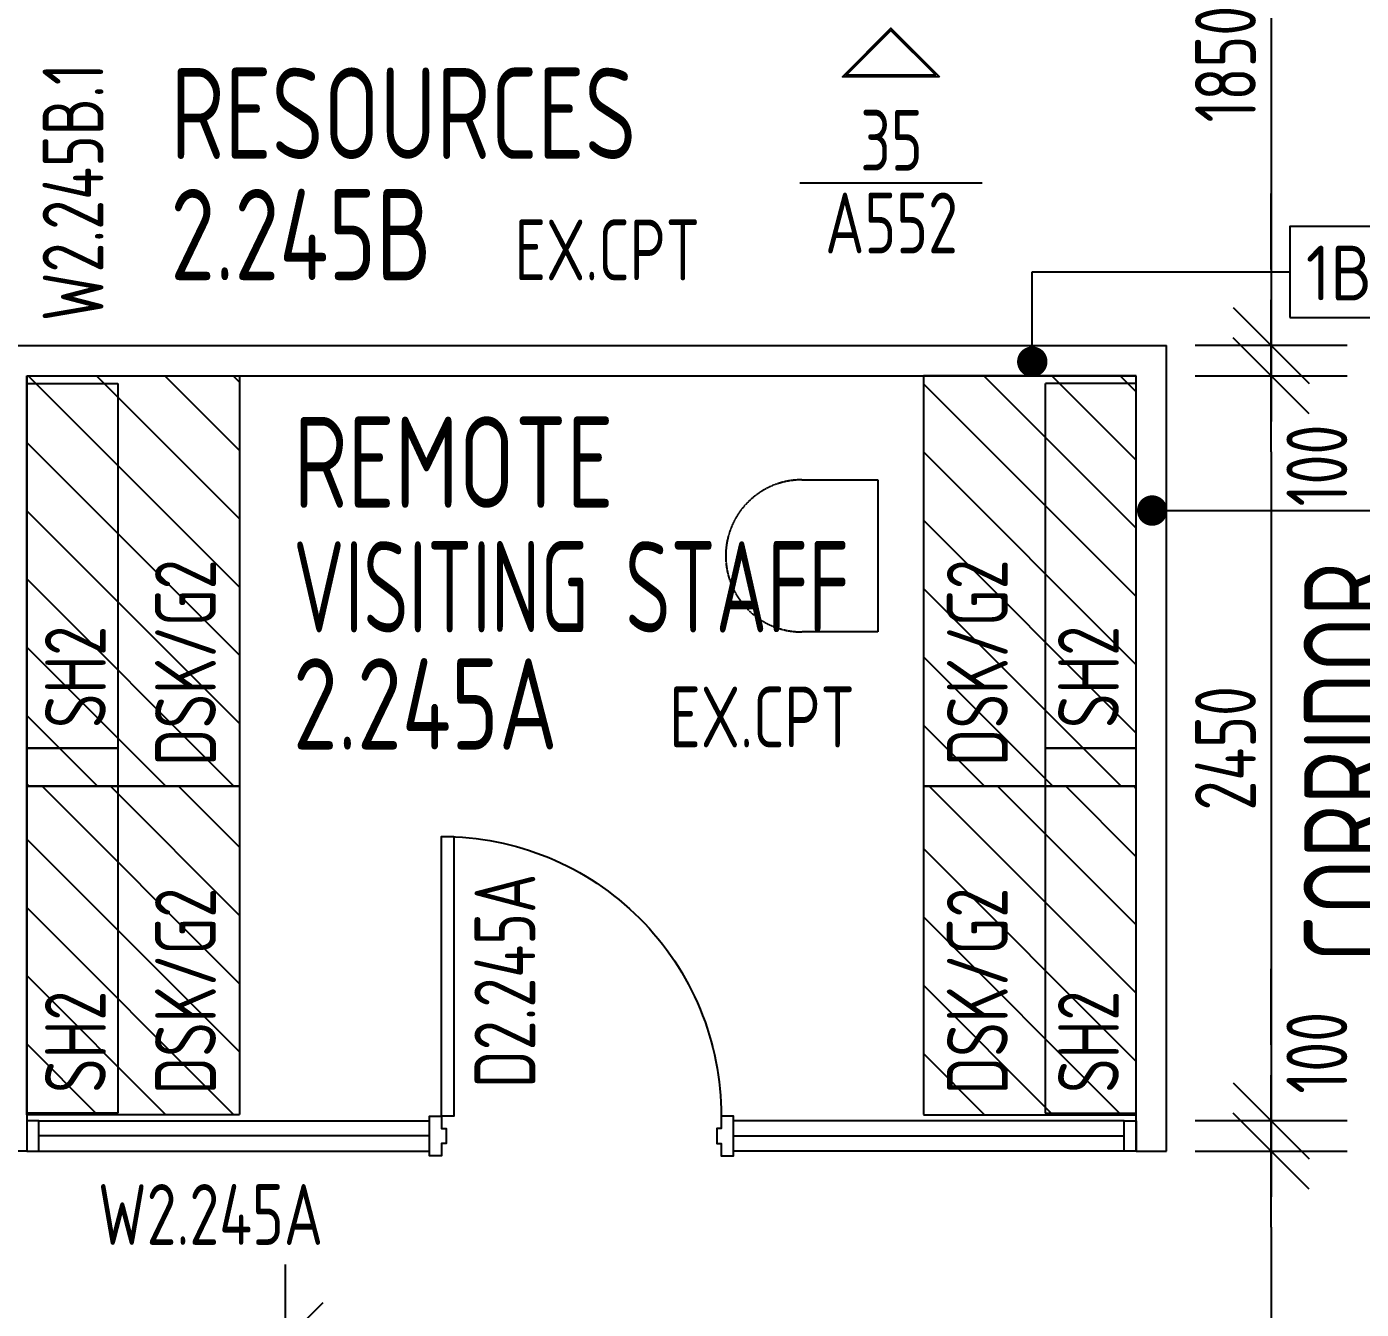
# Model space of a CAD drawing. Header units: millimetres. Extents: x -45258 to 103756, y -3540 to 105026.
# Drawn here: x 59923 to 64314, y 7473 to 11691 of the extents above; entities that cross this region are included whole.
import ezdxf
from ezdxf.enums import TextEntityAlignment as Align

# ---------------------------------------------------------------- set-up
doc = ezdxf.new("R2010")
doc.units = ezdxf.units.MM
doc.header["$LTSCALE"] = 0.4
doc.linetypes.add('BLD-80-FL-2$0$HIDDEN2', pattern=[4.762499999999999, 3.175, -1.5875])
for name, color, linetype in [('BLD-80-FL-2$0$DO-FRAM-7CO', 7, 'Continuous'), ('BLD-80-FL-2$0$DO-LEAF-3CO', 3, 'Continuous'), ('BLD-80-FL-2$0$DO-SWNG-6CO', 6, 'Continuous'), ('BLD-80-FL-2$0$FU-EQPT-6H2', 6, 'BLD-80-FL-2$0$HIDDEN2'), ('BLD-80-FL-2$0$FU-EQPT-8H2', 8, 'BLD-80-FL-2$0$HIDDEN2'), ('BLD-80-FL-2$0$TX-ATTR-7CO', 7, 'Continuous'), ('BLD-80-FL-2$0$TX-DIMS-8C0-100', 8, 'Continuous'), ('BLD-80-FL-2$0$TX-RMNU-2C0-100', 2, 'Continuous'), ('BLD-80-FL-2$0$TX-ROOM-2CO-100', 2, 'Continuous'), ('BLD-80-FL-2$0$TX-ROOM-2CO-NEW', 2, 'Continuous'), ('BLD-80-FL-2$0$TX-SYMB-7CO', 7, 'Continuous'), ('BLD-80-FL-2$0$TX-TEXT-7C0-100', 7, 'Continuous'), ('BLD-80-FL-2$0$WA-PART-2C0-NEW', 2, 'Continuous'), ('BLD-80-FL-2$0$WA-TEXT-7CO', 7, 'Continuous'), ('BLD-80-FL-2$0$WN-NEW-6C0', 6, 'Continuous'), ('BLD-80-FL-2$0$WN-NEW-7C0', 7, 'Continuous'), ('XREF', 8, 'Continuous')]:
    doc.layers.add(name, color=color, linetype=linetype)
doc.layers.add('BLD-80-FL-2$0$DO-TEXT-7CO', color=7, linetype='Continuous', lineweight=25)
doc.layers.add('BLD-80-FL-2$0$WN-TEXT-7CO', color=7, linetype='Continuous', lineweight=25)
doc.layers.get('BLD-80-FL-2$0$WN-TEXT-7CO').off()
doc.styles.add('BLD-80-FL-2$0$Isocp2', font='isocp2.shx')
doc.styles.add('BLD-80-FL-2$0$STANDARD', font='isocp2.shx', dxfattribs={"width": 0.8})
doc.dimstyles.new('BLD-80-FL-2$0$ISO-25', dxfattribs={"dimtxt": 2.5, "dimasz": 2.5, "dimexe": 1.25, "dimexo": 0.625, "dimtad": 1, "dimtxsty": 'BLD-80-FL-2$0$STANDARD', "dimcen": 2.5, "dimadec": 0, "dimazin": 0, "dimtfac": 1, "dimtmove": 0, "dimatfit": 3, "dimfxl": 1, "dimarcsym": 0})
doc.dimstyles.new('BLD-80-FL-2$0$TX-DIMS100', dxfattribs={"dimtxt": 200, "dimasz": 250, "dimexe": 125, "dimexo": 500, "dimgap": 50, "dimtad": 1, "dimdec": 1, "dimdsep": 46, "dimtxsty": 'BLD-80-FL-2$0$STANDARD', "dimblk1": 'BLD-80-FL-2$0$DIMTICK', "dimblk2": 'BLD-80-FL-2$0$DIMTICK', "dimsah": 1, "dimcen": 2.5, "dimse1": 1, "dimse2": 1, "dimclrd": 8, "dimclre": 8, "dimclrt": 2, "dimadec": 0, "dimazin": 0, "dimtfac": 1, "dimtdec": 1, "dimtmove": 2, "dimatfit": 3, "dimldrblk": 'BLD-80-FL-2$0$DIMTICK', "dimfxl": 1, "dimtolj": 1, "dimtzin": 0, "dimarcsym": 0})
pattern_1 = [(135, (-22784.30452956961, -2384.348575027903), (-112.2532015133644, -112.2532015133644), [])]
pattern_2 = [(135, (-22784.30452956961, -3464.348575027903), (-112.2532015133644, -112.2532015133644), [])]

# ---------------------------------------------------------------- blocks, each defined once
blk = doc.blocks.new('BLD-80-FL-2$0$DO-920')
at = {"layer": 'BLD-80-FL-2$0$DO-FRAM-7CO', "linetype": 'Continuous'}
for points in [[(-1000, -15.00000000004366), (-1000, -15.00000000004366), (-1000, 114.9999999999563), (-960.0000000000582, 114.9999999999563), (-960.0000000000582, 74.99999999995634), (-945, 74.99999999995634), (-945, 24.99999999995634), (-960, 24.99999999995634), (-960, -15.00000000004366), (-1000, -15.00000000004366), (-1000, -15.00000000004366), (-1000, -15.00000000004366)], [(0, -15.00000000004366), (0, -15.00000000004366), (0, 114.9999999999563), (-40, 114.9999999999563), (-40, 74.99999999995634), (-55, 74.99999999995634), (-55, 24.99999999995634), (-40, 24.99999999995634), (-40, -15.00000000004366), (0, -15.00000000004366), (0, -15.00000000004366), (0, -15.00000000004366)]]:
    blk.add_lwpolyline(points, dxfattribs=at)
at = {"layer": 'BLD-80-FL-2$0$DO-LEAF-3CO'}
blk.add_lwpolyline([(-80, 1034.999999999956), (-80, 114.9999999999563), (-40, 114.9999999999563), (-40, 1034.999999999956)], close=True, dxfattribs=at)
at = {"layer": 'BLD-80-FL-2$0$DO-SWNG-6CO'}
blk.add_arc((-41.6444911936378, 116.6706418136737), 918.3308306151018, 89.89739813578477, 180.1042334359192, dxfattribs=at)
at = {"layer": 'BLD-80-FL-2$0$DO-TEXT-7CO', "linetype": 'Continuous', "style": 'BLD-80-FL-2$0$STANDARD'}
blk.add_attdef('D1.01', (-126.440502880243, 146.3283493831877), '', height=199.99995, rotation=90, dxfattribs=at)
blk = doc.blocks.new('BLD-80-FL-2$0$RMIDEN-2')
at = {"layer": 'BLD-80-FL-2$0$TX-RMNU-2C0-100', "style": 'BLD-80-FL-2$0$STANDARD'}
blk.add_attdef('ROOMNUM', (-11.49902758884127, 487.6931208768474), '', height=300, dxfattribs=at)
at = {"layer": 'BLD-80-FL-2$0$TX-ROOM-2CO-100', "style": 'BLD-80-FL-2$0$STANDARD'}
for tag, p in [('ROOMNAM1', (-12.1433249595284, 1710.308316260402)), ('ROOMNAM2', (-12.1433249595284, 1300.506397769495)), ('ROOMNAM3', (-12.1433249595284, 892.8050748143578))]:
    blk.add_attdef(tag, p, '', height=300, dxfattribs=at)
at = {"layer": 'BLD-80-FL-2$0$TX-TEXT-7C0-100', "style": 'BLD-80-FL-2$0$STANDARD'}
blk.add_attdef('XX', (2.039126417163061, 157.6047857785379), '', height=200, dxfattribs=at)
blk = doc.blocks.new('BLD-80-FL-2$0$NOTE')
at = {"layer": 'BLD-80-FL-2$0$TX-ATTR-7CO', "style": 'BLD-80-FL-2$0$Isocp2'}
blk.add_attdef('WWW', text='', height=2, dxfattribs=at).set_placement((0, 0), align=Align.MIDDLE)
blk = doc.blocks.new('*U28')
blk.add_lwpolyline([(0, 422.5378007531961), (1350, 422.5378007531961), (1350, 1122.537800753198), (0, 1122.537800753198)], close=True)
at = {"layer": 'BLD-80-FL-2$0$TX-ATTR-7CO', "linetype": 'Continuous', "ltscale": 5, "style": 'BLD-80-FL-2$0$STANDARD', "width": 0.8}
for p in [(102.8140378379758, 779.9523405861983), (102.8140378379758, 533.2641592507716)]:
    blk.add_attdef('EQUIPMENT-TYPE', p, '', height=199.99995, dxfattribs=at)
blk = doc.blocks.new('*U29')
blk.add_lwpolyline([(0, 422.5378007531961), (1080, 422.5378007531961), (1080, 1122.537800753198), (0, 1122.537800753198)], close=True)
at = {"layer": 'BLD-80-FL-2$0$TX-ATTR-7CO', "linetype": 'Continuous', "ltscale": 5, "style": 'BLD-80-FL-2$0$STANDARD', "width": 0.8}
for p in [(102.8140378379758, 779.9523405861983), (102.8140378379758, 533.2641592507716)]:
    blk.add_attdef('EQUIPMENT-TYPE', p, '', height=199.99995, dxfattribs=at)
blk = doc.blocks.new('*U31')
blk.add_lwpolyline([(0, 822.5378007531996), (1200.003842802278, 822.5378007531996), (1200.003842802278, 1122.537800753198), (0, 1122.537800753198)], close=True)
at = {"layer": 'BLD-80-FL-2$0$TX-ATTR-7CO', "linetype": 'Continuous', "ltscale": 5, "style": 'BLD-80-FL-2$0$STANDARD', "width": 0.8}
for p in [(102.8140378379758, 779.9523405861983), (102.8140378379758, 533.2641592507716)]:
    blk.add_attdef('EQUIPMENT-TYPE', p, '', height=199.99995, dxfattribs=at)
blk = doc.blocks.new('*U34')
blk.add_lwpolyline([(0, 0), (7, 0), (7, 3), (0, 3)], close=True)
at = {"style": 'BLD-80-FL-2$0$Isocp2'}
blk.add_attdef('WALLCODE', (0.5256151841120129, 0.5654027885079809), '', height=1.8, dxfattribs=at)
blk = doc.blocks.new('BLD-80-FL-2$0$_Dot')
at = {"color": 0, "linetype": 'ByBlock', "lineweight": -2}
blk.add_line((-0.5, 0), (-1, 0), dxfattribs=at)
at = {"color": 0, "linetype": 'ByBlock', "const_width": 0.5}
blk.add_lwpolyline([(-0.25, 0, 1), (0.25, 0, 1)], format="xyb", close=True, dxfattribs=at)
blk = doc.blocks.new('BLD-80-FL-2$0$WLREF-N')
blk.add_line((297.9803009904572, -9.094947017729282e-13), (-302.0196990095428, -9.094947017729282e-13))
for points in [[(157.3553009904572, 349.9999999999991), (-161.3946990095283, 349.9999999999991), (-2.019699009542819, 509.3749999999991)], [(145.2842331785941, 354.9999999999991), (-149.3236311976652, 354.9999999999991), (-2.019699009542819, 502.3039321881333)]]:
    blk.add_lwpolyline(points, close=True)
at = {"style": 'BLD-80-FL-2$0$Isocp2', "width": 0.8}
for tag, p in [('DET', (-2.019699009542819, 131.2500000043647)), ('DWG', (-2.019699009542819, -131.2499999956353))]:
    blk.add_attdef(tag, text='', height=187.5, dxfattribs=at).set_placement(p, align=Align.MIDDLE)
blk = doc.blocks.new('BLD-80-FL-2$0$DIMTICK')
for p, q in [((0, 1), (0, -1)), ((-1, 0), (1, 0))]:
    blk.add_line(p, q)
at = {"color": 2, "linetype": 'Continuous'}
blk.add_line((-0.5, -0.5), (0.5, 0.5), dxfattribs=at)
blk = doc.blocks.new('*D109')
at = {"layer": 'BLD-80-FL-2$0$TX-DIMS-8C0-100', "color": 8, "lineweight": -2, "transparency": 16777216}
blk.add_line((48449.99288447294, 7827.258958785591), (60749.99288447248, 7827.258958785591), dxfattribs=at)
at = {"layer": 'Defpoints', "color": 0, "transparency": 16777216}
for p in [(60999.99288447248, 7827.258958785591), (48199.99288447294, 6450.027676854879), (60999.99288447248, 6450.027676854879)]:
    blk.add_point(p, dxfattribs=at)
at = {"layer": 'BLD-80-FL-2$0$TX-DIMS-8C0-100', "color": 8, "lineweight": -2, "transparency": 16777216, "xscale": 250, "yscale": 250, "zscale": 250, "rotation": 180}
blk.add_blockref('BLD-80-FL-2$0$DIMTICK', (48199.99288447294, 7827.258958785591), dxfattribs=at)
at = {"layer": 'BLD-80-FL-2$0$TX-DIMS-8C0-100', "color": 8, "lineweight": -2, "transparency": 16777216, "xscale": 250, "yscale": 250, "zscale": 250}
blk.add_blockref('BLD-80-FL-2$0$DIMTICK', (60999.99288447248, 7827.258958785591), dxfattribs=at)
at = {"layer": 'BLD-80-FL-2$0$TX-DIMS-8C0-100', "color": 2, "transparency": 16777216, "insert": (54599.99288447271, 7987.258958785591), "char_height": 200, "attachment_point": 5, "style": 'BLD-80-FL-2$0$STANDARD'}
blk.add_mtext('\\A1;(1500mm HIGH SCREENS)', dxfattribs=at)
blk = doc.blocks.new('*D116')
at = {"layer": 'BLD-80-FL-2$0$TX-DIMS-8C0-100', "color": 8, "lineweight": -2, "transparency": 16777216}
blk.add_line((65149.98779134802, -2790.75444089988), (64149.98779134801, -2790.75444089988), dxfattribs=at)
at = {"layer": 'Defpoints', "color": 0, "transparency": 16777216}
for p in [(63899.98779134801, 8550.012950488424), (65399.98779134802, 8550.012950488555), (63899.98779134801, -2790.75444089988)]:
    blk.add_point(p, dxfattribs=at)
at = {"layer": 'BLD-80-FL-2$0$TX-DIMS-8C0-100', "color": 8, "lineweight": -2, "transparency": 16777216, "xscale": 250, "yscale": 250, "zscale": 250, "rotation": 180}
blk.add_blockref('BLD-80-FL-2$0$DIMTICK', (63899.98779134801, -2790.75444089988), dxfattribs=at)
at = {"layer": 'BLD-80-FL-2$0$TX-DIMS-8C0-100', "color": 8, "lineweight": -2, "transparency": 16777216, "xscale": 250, "yscale": 250, "zscale": 250}
blk.add_blockref('BLD-80-FL-2$0$DIMTICK', (65399.98779134802, -2790.75444089988), dxfattribs=at)
at = {"layer": 'BLD-80-FL-2$0$TX-DIMS-8C0-100', "color": 2, "transparency": 16777216, "insert": (64649.98779134802, -2640.75444089988), "char_height": 200, "attachment_point": 5, "style": 'BLD-80-FL-2$0$STANDARD'}
blk.add_mtext('\\A1;1500', dxfattribs=at)
blk = doc.blocks.new('*D72')
at = {"layer": 'BLD-80-FL-2$0$TX-DIMS-8C0-100', "color": 8, "lineweight": -2, "transparency": 16777216}
for p, q in [((63549.98779134801, -2790.75444089988), (63299.98779134801, -2790.75444089988)), ((63899.98779134801, -2790.75444089988), (63799.98779134801, -2790.75444089988)), ((64149.98779134801, -2790.75444089988), (64399.98779134801, -2790.75444089988))]:
    blk.add_line(p, q, dxfattribs=at)
at = {"layer": 'Defpoints', "color": 0, "transparency": 16777216}
for p in [(63799.98779134801, 8550.012950488555), (63899.98779134801, 8550.012910642625), (63799.98779134801, -2790.75444089988)]:
    blk.add_point(p, dxfattribs=at)
at = {"layer": 'BLD-80-FL-2$0$TX-DIMS-8C0-100', "color": 8, "lineweight": -2, "transparency": 16777216, "xscale": 250, "yscale": 250, "zscale": 250}
blk.add_blockref('BLD-80-FL-2$0$DIMTICK', (63799.98779134801, -2790.75444089988), dxfattribs=at)
at = {"layer": 'BLD-80-FL-2$0$TX-DIMS-8C0-100', "color": 8, "lineweight": -2, "transparency": 16777216, "xscale": 250, "yscale": 250, "zscale": 250, "rotation": 180}
blk.add_blockref('BLD-80-FL-2$0$DIMTICK', (63899.98779134801, -2790.75444089988), dxfattribs=at)
at = {"layer": 'BLD-80-FL-2$0$TX-DIMS-8C0-100', "color": 2, "transparency": 16777216, "insert": (63849.98779134801, -2420.945140842698), "char_height": 200, "attachment_point": 5, "style": 'BLD-80-FL-2$0$STANDARD'}
blk.add_mtext('\\A1;100', dxfattribs=at)
blk = doc.blocks.new('*D117')
at = {"layer": 'BLD-80-FL-2$0$TX-DIMS-8C0-100', "color": 8, "lineweight": -2, "transparency": 16777216}
blk.add_line((63549.98779134802, -2790.75444089988), (60400.00631381675, -2790.75444089988), dxfattribs=at)
at = {"layer": 'Defpoints', "color": 0, "transparency": 16777216}
for p in [(60150.00631381675, 8550.000318137267), (63799.98779134802, 8550.005720430856), (60150.00631381675, -2790.75444089988)]:
    blk.add_point(p, dxfattribs=at)
at = {"layer": 'BLD-80-FL-2$0$TX-DIMS-8C0-100', "color": 8, "lineweight": -2, "transparency": 16777216, "xscale": 250, "yscale": 250, "zscale": 250, "rotation": 180}
blk.add_blockref('BLD-80-FL-2$0$DIMTICK', (60150.00631381675, -2790.75444089988), dxfattribs=at)
at = {"layer": 'BLD-80-FL-2$0$TX-DIMS-8C0-100', "color": 8, "lineweight": -2, "transparency": 16777216, "xscale": 250, "yscale": 250, "zscale": 250}
blk.add_blockref('BLD-80-FL-2$0$DIMTICK', (63799.98779134802, -2790.75444089988), dxfattribs=at)
at = {"layer": 'BLD-80-FL-2$0$TX-DIMS-8C0-100', "color": 2, "transparency": 16777216, "insert": (61974.99705258239, -2640.75444089988), "char_height": 200, "attachment_point": 5, "style": 'BLD-80-FL-2$0$STANDARD'}
blk.add_mtext('\\A1;3650', dxfattribs=at)
blk = doc.blocks.new('*D73')
at = {"layer": 'BLD-80-FL-2$0$TX-DIMS-8C0-100', "color": 8, "lineweight": -2, "transparency": 16777216}
for p, q in [((59800.00631381675, -2790.75444089988), (59550.00631381675, -2790.75444089988)), ((60150.00631381675, -2790.75444089988), (60050.00631381675, -2790.75444089988)), ((60400.00631381675, -2790.75444089988), (60650.00631381675, -2790.75444089988))]:
    blk.add_line(p, q, dxfattribs=at)
at = {"layer": 'Defpoints', "color": 0, "transparency": 16777216}
for p in [(60050.00631381675, 8550.012950488555), (60150.00631381675, 8550.012910642625), (60050.00631381675, -2790.75444089988)]:
    blk.add_point(p, dxfattribs=at)
at = {"layer": 'BLD-80-FL-2$0$TX-DIMS-8C0-100', "color": 8, "lineweight": -2, "transparency": 16777216, "xscale": 250, "yscale": 250, "zscale": 250}
blk.add_blockref('BLD-80-FL-2$0$DIMTICK', (60050.00631381675, -2790.75444089988), dxfattribs=at)
at = {"layer": 'BLD-80-FL-2$0$TX-DIMS-8C0-100', "color": 8, "lineweight": -2, "transparency": 16777216, "xscale": 250, "yscale": 250, "zscale": 250, "rotation": 180}
blk.add_blockref('BLD-80-FL-2$0$DIMTICK', (60150.00631381675, -2790.75444089988), dxfattribs=at)
at = {"layer": 'BLD-80-FL-2$0$TX-DIMS-8C0-100', "color": 2, "transparency": 16777216, "insert": (60100.00631381675, -2420.945140842698), "char_height": 200, "attachment_point": 5, "style": 'BLD-80-FL-2$0$STANDARD'}
blk.add_mtext('\\A1;100', dxfattribs=at)
blk = doc.blocks.new('*D120')
at = {"layer": 'BLD-80-FL-2$0$TX-DIMS-8C0-100', "color": 8, "lineweight": -2, "transparency": 16777216}
blk.add_line((64243.66856275976, 12700.00968947492), (64243.66856275976, 11350.00969296335), dxfattribs=at)
at = {"layer": 'Defpoints', "color": 0, "transparency": 16777216}
for p in [(63799.98788379144, 12950.00968947492), (63799.98788379144, 11100.00969296335), (64243.66856275976, 11100.00969296335)]:
    blk.add_point(p, dxfattribs=at)
at = {"layer": 'BLD-80-FL-2$0$TX-DIMS-8C0-100', "color": 8, "lineweight": -2, "transparency": 16777216, "xscale": 250, "yscale": 250, "zscale": 250}
for p, rotation in [((64243.66856275976, 12950.00968947492), 90), ((64243.66856275976, 11100.00969296335), 270)]:
    blk.add_blockref('BLD-80-FL-2$0$DIMTICK', p, dxfattribs=dict(at, rotation=rotation))
at = {"layer": 'BLD-80-FL-2$0$TX-DIMS-8C0-100', "color": 2, "transparency": 16777216, "insert": (64093.66856275976, 12025.00969121915), "char_height": 200, "attachment_point": 5, "rotation": 90, "style": 'BLD-80-FL-2$0$STANDARD'}
blk.add_mtext('\\A1;1850', dxfattribs=at)
blk = doc.blocks.new('*D76')
at = {"layer": 'BLD-80-FL-2$0$TX-DIMS-8C0-100', "color": 8, "lineweight": -2, "transparency": 16777216}
for p, q in [((64243.66856275976, 11350.00571694244), (64243.66856275976, 11600.00571694244)), ((64243.66856275976, 11000.00968947492), (64243.66856275976, 11100.00571694244)), ((64243.66856275976, 10750.00968947492), (64243.66856275976, 10500.00968947492))]:
    blk.add_line(p, q, dxfattribs=at)
at = {"layer": 'Defpoints', "color": 0, "transparency": 16777216}
for p in [(63799.98779134778, 11100.00571694244), (64243.66856275976, 11100.00571694244), (63799.98779134778, 11000.00968947492)]:
    blk.add_point(p, dxfattribs=at)
at = {"layer": 'BLD-80-FL-2$0$TX-DIMS-8C0-100', "color": 8, "lineweight": -2, "transparency": 16777216, "xscale": 250, "yscale": 250, "zscale": 250}
for p, rotation in [((64243.66856275976, 11100.00571694244), 270), ((64243.66856275976, 11000.00968947492), 90)]:
    blk.add_blockref('BLD-80-FL-2$0$DIMTICK', p, dxfattribs=dict(at, rotation=rotation))
at = {"layer": 'BLD-80-FL-2$0$TX-DIMS-8C0-100', "color": 2, "transparency": 16777216, "insert": (64394.30887192686, 10705.10739535483), "char_height": 200, "attachment_point": 5, "rotation": 90, "style": 'BLD-80-FL-2$0$STANDARD'}
blk.add_mtext('\\A1;100', dxfattribs=at)
blk = doc.blocks.new('*D77')
at = {"layer": 'BLD-80-FL-2$0$TX-DIMS-8C0-100', "color": 8, "lineweight": -2, "transparency": 16777216}
blk.add_line((64243.66856275976, 10750.00968947492), (64243.66856275976, 8800.005720430856), dxfattribs=at)
at = {"layer": 'Defpoints', "color": 0, "transparency": 16777216}
for p in [(63799.98779134778, 11000.00968947492), (63799.98779134802, 8550.005720430856), (64243.66856275976, 8550.005720430856)]:
    blk.add_point(p, dxfattribs=at)
at = {"layer": 'BLD-80-FL-2$0$TX-DIMS-8C0-100', "color": 8, "lineweight": -2, "transparency": 16777216, "xscale": 250, "yscale": 250, "zscale": 250}
for p, rotation in [((64243.66856275976, 11000.00968947492), 90), ((64243.66856275976, 8550.005720430856), 270)]:
    blk.add_blockref('BLD-80-FL-2$0$DIMTICK', p, dxfattribs=dict(at, rotation=rotation))
at = {"layer": 'BLD-80-FL-2$0$TX-DIMS-8C0-100', "color": 2, "transparency": 16777216, "insert": (64093.64887772039, 9775.0077049529), "char_height": 200, "attachment_point": 5, "rotation": 90, "style": 'BLD-80-FL-2$0$STANDARD'}
blk.add_mtext('\\A1;2450', dxfattribs=at)
blk = doc.blocks.new('*D78')
at = {"layer": 'BLD-80-FL-2$0$TX-DIMS-8C0-100', "color": 8, "lineweight": -2, "transparency": 16777216}
for p, q in [((64243.66856275976, 8800.001744409949), (64243.66856275976, 9050.001744409949)), ((64243.66856275976, 8450.005716942434), (64243.66856275976, 8550.001744409949)), ((64243.66856275976, 8200.005716942434), (64243.66856275976, 7950.005716942434))]:
    blk.add_line(p, q, dxfattribs=at)
at = {"layer": 'Defpoints', "color": 0, "transparency": 16777216}
for p in [(63799.98779134778, 8550.001744409949), (64243.66856275976, 8550.001744409949), (63799.98779134778, 8450.005716942434)]:
    blk.add_point(p, dxfattribs=at)
at = {"layer": 'BLD-80-FL-2$0$TX-DIMS-8C0-100', "color": 8, "lineweight": -2, "transparency": 16777216, "xscale": 250, "yscale": 250, "zscale": 250}
for p, rotation in [((64243.66856275976, 8550.001744409949), 270), ((64243.66856275976, 8450.005716942434), 90)]:
    blk.add_blockref('BLD-80-FL-2$0$DIMTICK', p, dxfattribs=dict(at, rotation=rotation))
at = {"layer": 'BLD-80-FL-2$0$TX-DIMS-8C0-100', "color": 2, "transparency": 16777216, "insert": (64394.30887192686, 8773.745040599224), "char_height": 200, "attachment_point": 5, "rotation": 90, "style": 'BLD-80-FL-2$0$STANDARD'}
blk.add_mtext('\\A1;100', dxfattribs=at)
blk = doc.blocks.new('*D121')
at = {"layer": 'BLD-80-FL-2$0$TX-DIMS-8C0-100', "color": 8, "lineweight": -2, "transparency": 16777216}
blk.add_line((64243.66856275976, 8200.005716942434), (64243.66856275976, 6800.039008638909), dxfattribs=at)
at = {"layer": 'Defpoints', "color": 0, "transparency": 16777216}
for p in [(63799.98779134778, 8450.005716942434), (63799.98779134884, 6550.039008638909), (64243.66856275976, 6550.039008638909)]:
    blk.add_point(p, dxfattribs=at)
at = {"layer": 'BLD-80-FL-2$0$TX-DIMS-8C0-100', "color": 8, "lineweight": -2, "transparency": 16777216, "xscale": 250, "yscale": 250, "zscale": 250}
for p, rotation in [((64243.66856275976, 8450.005716942434), 90), ((64243.66856275976, 6550.039008638909), 270)]:
    blk.add_blockref('BLD-80-FL-2$0$DIMTICK', p, dxfattribs=dict(at, rotation=rotation))
at = {"layer": 'BLD-80-FL-2$0$TX-DIMS-8C0-100', "color": 2, "transparency": 16777216, "insert": (64093.66856275976, 7500.022362790683), "char_height": 200, "attachment_point": 5, "rotation": 90, "style": 'BLD-80-FL-2$0$STANDARD'}
blk.add_mtext('\\A1;1855', dxfattribs=at)
blk = doc.blocks.new('BLD-80-FL-2', base_point=(226.5751378440438, 457.4436364617987))
at = {"layer": 'BLD-80-FL-2$0$FU-EQPT-8H2'}
h = blk.add_hatch(dxfattribs=at)
h.set_pattern_fill('ANSI31', color=256, scale=50, angle=90, style=0)
h.set_pattern_definition(pattern_1)
h.paths.add_polyline_path([(60150.0026875874, 11000.00969296344), (60850.0026875874, 11000.00969296344), (60850.0026875874, 9650.009692963438), (60150.0026875874, 9650.009692963438)])
h = blk.add_hatch(dxfattribs=at)
h.set_pattern_fill('ANSI31', color=256, scale=50, angle=90, style=0)
h.set_pattern_definition(pattern_1)
h.paths.add_polyline_path([(63799.98779134825, 11000.00969296344), (63099.98779134825, 11000.00969296344), (63099.98779134825, 9650.009692963438), (63799.98779134825, 9650.009692963438)])
h = blk.add_hatch(dxfattribs=at)
h.set_pattern_fill('ANSI31', color=256, scale=50, angle=90, style=0)
h.set_pattern_definition(pattern_2)
h.paths.add_polyline_path([(60150.0026875874, 9650.009692963438), (60850.0026875874, 9650.009692963438), (60850.0026875874, 8570.009692963438), (60150.0026875874, 8570.009692963438)])
h = blk.add_hatch(dxfattribs=at)
h.set_pattern_fill('ANSI31', color=256, scale=50, angle=90, style=0)
h.set_pattern_definition(pattern_2)
h.paths.add_polyline_path([(63799.98779134826, 9650.009692963438), (63099.98779134825, 9650.009692963438), (63099.98779134825, 8570.009692963438), (63799.98779134825, 8570.009692963438)])
blk.add_lwpolyline([(62699.62608797674, 10657.75124578635), (62949.62608797674, 10657.75124578681), (62949.62608797743, 10157.75124578681), (62699.6260879772, 10157.75124578612, -0.9999999999999998)], format="xyb", close=True, dxfattribs=at)
at = {"layer": 'BLD-80-FL-2$0$WA-PART-2C0-NEW'}
for p, q in [((60049.9968453506, 11100.00969296334), (63899.98779134778, 11100.00969296335)), ((63899.98779134802, 8450.014863666818), (63899.98779134778, 11100.00969296334)), ((60150.0026875874, 11000.00969296334), (63799.98779134825, 11000.00969296334)), ((63799.98779134802, 8450.014729362541), (63799.98779134825, 11000.00969296335)), ((63799.98779134802, 8450.014729362541), (63899.98779134802, 8450.014863666818))]:
    blk.add_line(p, q, dxfattribs=at)
at = {"layer": 'BLD-80-FL-2$0$WA-PART-2C0-NEW', "flags": 128}
blk.add_lwpolyline([(60150.0026875874, 11000.00969296334), (60150.00646181165, 8450.009702402134), (60050.00644810684, 8450.009692977204)], dxfattribs=at)
at = {"layer": 'BLD-80-FL-2$0$WN-NEW-6C0'}
for p, q in [((60190.0026875874, 8550.006281258846), (61474.99523946783, 8550.00982728139)), ((63759.98779134825, 8550.006281258846), (62474.99523946783, 8550.00982728139)), ((60190.0026875874, 8450.006281258838), (61474.99523946783, 8450.009827281392)), ((63759.98779134825, 8450.006281258838), (62474.99523946783, 8450.009827281392))]:
    blk.add_line(p, q, dxfattribs=at)
at = {"layer": 'BLD-80-FL-2$0$WN-NEW-7C0'}
for p, q in [((61474.99523946783, 8500.009827281392), (60190.0026875874, 8500.006281258838)), ((62474.99523946783, 8500.009827281392), (63759.98779134825, 8500.006281258838))]:
    blk.add_line(p, q, dxfattribs=at)
for points in [[(60190.0026875874, 8450.005720430856), (60190.0026875874, 8550.005720430856), (60150.00268758764, 8550.005720430856), (60150.00268758764, 8450.005720430856)], [(63759.98779134825, 8450.005720430856), (63759.98779134825, 8550.005720430856), (63799.98779134802, 8550.005720430856), (63799.98779134802, 8450.005720430856)]]:
    blk.add_lwpolyline(points, close=True, dxfattribs=at)
at = {"layer": 'BLD-80-FL-2$0$DO-FRAM-7CO'}
ref = blk.add_blockref('BLD-80-FL-2$0$DO-920', (61474.99523946783, 8450.009827281436), dxfattribs=dict(at, xscale=-1))
ref.add_attrib('D1.01', ' D2.245A', (61823.08961520693, 8566.536233191786), dxfattribs={"layer": 'BLD-80-FL-2$0$DO-TEXT-7CO', "linetype": 'Continuous', "height": 200, "rotation": 90, "style": 'BLD-80-FL-2$0$STANDARD', "width": 0.8})
at = {"layer": 'BLD-80-FL-2$0$FU-EQPT-6H2'}
ref = blk.add_blockref('*U28', (59727.4648868342, 9650.009692963438), dxfattribs=dict(at, xscale=-1, rotation=270))
ref.add_attrib('EQUIPMENT-TYPE', 'DSK/G2', (60772.50342447334, 9716.474725985856), dxfattribs={"layer": 'BLD-80-FL-2$0$TX-ATTR-7CO', "color": 0, "linetype": 'Continuous', "ltscale": 5, "height": 200, "rotation": 90, "style": 'BLD-80-FL-2$0$STANDARD', "width": 0.8})
ref = blk.add_blockref('*U28', (64222.52559210145, 9650.009692963438), dxfattribs=dict(at, rotation=90))
ref.add_attrib('EQUIPMENT-TYPE', 'DSK/G2', (63377.48705446231, 9716.474725985856), dxfattribs={"layer": 'BLD-80-FL-2$0$TX-ATTR-7CO', "color": 0, "linetype": 'Continuous', "ltscale": 5, "height": 200, "rotation": 90, "style": 'BLD-80-FL-2$0$STANDARD', "width": 0.8})
ref = blk.add_blockref('*U31', (59327.4648868341, 9775.005653271928), dxfattribs=dict(at, xscale=-1, rotation=270))
ref.add_attrib('EQUIPMENT-TYPE', 'SH2', (60410.13916841798, 9841.470686294339), dxfattribs={"layer": 'BLD-80-FL-2$0$TX-ATTR-7CO', "linetype": 'Continuous', "ltscale": 5, "height": 200, "rotation": 90, "style": 'BLD-80-FL-2$0$STANDARD', "width": 0.8})
ref = blk.add_blockref('*U31', (64622.52559210155, 9775.005653271928), dxfattribs=dict(at, rotation=90))
ref.add_attrib('EQUIPMENT-TYPE', 'SH2', (63742.80406642318, 9841.470686294339), dxfattribs={"layer": 'BLD-80-FL-2$0$TX-ATTR-7CO', "linetype": 'Continuous', "ltscale": 5, "height": 200, "rotation": 90, "style": 'BLD-80-FL-2$0$STANDARD', "width": 0.8})
ref = blk.add_blockref('*U31', (59327.4648868341, 8575.00181046965), dxfattribs=dict(at, xscale=-1, rotation=270))
ref.add_attrib('EQUIPMENT-TYPE', 'SH2', (60410.13916841798, 8641.46684349206), dxfattribs={"layer": 'BLD-80-FL-2$0$TX-ATTR-7CO', "linetype": 'Continuous', "ltscale": 5, "height": 200, "rotation": 90, "style": 'BLD-80-FL-2$0$STANDARD', "width": 0.8})
ref = blk.add_blockref('*U31', (64622.52559210155, 8575.00181046965), dxfattribs=dict(at, rotation=90))
ref.add_attrib('EQUIPMENT-TYPE', 'SH2', (63742.80406642318, 8641.46684349206), dxfattribs={"layer": 'BLD-80-FL-2$0$TX-ATTR-7CO', "linetype": 'Continuous', "ltscale": 5, "height": 200, "rotation": 90, "style": 'BLD-80-FL-2$0$STANDARD', "width": 0.8})
ref = blk.add_blockref('*U29', (59727.4648868342, 8570.009692963438), dxfattribs=dict(at, xscale=-1, rotation=270))
ref.add_attrib('EQUIPMENT-TYPE', 'DSK/G2', (60772.50342447334, 8636.474725985856), dxfattribs={"layer": 'BLD-80-FL-2$0$TX-ATTR-7CO', "color": 0, "linetype": 'Continuous', "ltscale": 5, "height": 200, "rotation": 90, "style": 'BLD-80-FL-2$0$STANDARD', "width": 0.8})
ref = blk.add_blockref('*U29', (64222.52559210145, 8570.009692963438), dxfattribs=dict(at, rotation=90))
ref.add_attrib('EQUIPMENT-TYPE', 'DSK/G2', (63377.48705446231, 8636.474725985856), dxfattribs={"layer": 'BLD-80-FL-2$0$TX-ATTR-7CO', "color": 0, "linetype": 'Continuous', "ltscale": 5, "height": 200, "rotation": 90, "style": 'BLD-80-FL-2$0$STANDARD', "width": 0.8})
at = {"layer": 'BLD-80-FL-2$0$TX-ROOM-2CO-NEW'}
ref = blk.add_blockref('BLD-80-FL-2$0$RMIDEN-2', (60681.41507260466, 10412.48239868339), dxfattribs=at)
ref.add_attrib('XX', 'EX.CPT', (61755.11230357969, 11313.87701242522), dxfattribs={"layer": 'BLD-80-FL-2$0$TX-TEXT-7C0-100', "height": 200, "style": 'BLD-80-FL-2$0$STANDARD', "width": 0.8})
ref.add_attrib('ROOMNUM', '2.245B', (60622.57553668192, 11314.37208947306), dxfattribs={"layer": 'BLD-80-FL-2$0$TX-RMNU-2C0-100', "height": 300, "style": 'BLD-80-FL-2$0$STANDARD', "width": 0.8})
ref.add_attrib('ROOMNAM2', 'RESOURCES', (60623.0333906688, 11712.98879645289), dxfattribs={"layer": 'BLD-80-FL-2$0$TX-ROOM-2CO-100', "height": 300, "style": 'BLD-80-FL-2$0$STANDARD', "width": 0.8})
ref = blk.add_blockref('BLD-80-FL-2$0$RMIDEN-2', (61084.75904596807, 8855.511329905243), dxfattribs=at)
ref.add_attrib('XX', 'EX.CPT', (62264.21683702245, 9777.927299316925), dxfattribs={"layer": 'BLD-80-FL-2$0$TX-TEXT-7C0-100', "height": 200, "style": 'BLD-80-FL-2$0$STANDARD', "width": 0.8})
ref.add_attrib('ROOMNUM', '2.245A', (61025.91951004532, 9770.806149767257), dxfattribs={"layer": 'BLD-80-FL-2$0$TX-RMNU-2C0-100', "height": 300, "style": 'BLD-80-FL-2$0$STANDARD', "width": 0.8})
ref.add_attrib('ROOMNAM2', 'VISITING STAFF', (61026.3773640322, 10156.01772767474), dxfattribs={"layer": 'BLD-80-FL-2$0$TX-ROOM-2CO-100', "height": 300, "style": 'BLD-80-FL-2$0$STANDARD', "width": 0.7})
ref.add_attrib('ROOMNAM1', 'REMOTE', (61027.90412157262, 10565.81964616564), dxfattribs={"layer": 'BLD-80-FL-2$0$TX-ROOM-2CO-100', "height": 300, "style": 'BLD-80-FL-2$0$STANDARD', "width": 0.8})
ref = blk.add_blockref('BLD-80-FL-2$0$RMIDEN-2', (65951.94442432794, 9129.947341915831), dxfattribs=dict(at, rotation=90))
ref.add_attrib('XX', 'EX.CPT', (65040.0105070961, 10062.20808893166), dxfattribs={"layer": 'BLD-80-FL-2$0$TX-TEXT-7C0-100', "height": 200, "rotation": 90, "style": 'BLD-80-FL-2$0$STANDARD', "width": 0.8})
ref.add_attrib('ROOMNUM', '2.248', (65050.05473353829, 9071.107805993088), dxfattribs={"layer": 'BLD-80-FL-2$0$TX-RMNU-2C0-100', "height": 300, "rotation": 90, "style": 'BLD-80-FL-2$0$STANDARD', "width": 0.8})
ref.add_attrib('ROOMNAM2', 'CORRIDOR', (64651.43802655845, 9071.56565997997), dxfattribs={"layer": 'BLD-80-FL-2$0$TX-ROOM-2CO-100', "height": 300, "rotation": 90, "style": 'BLD-80-FL-2$0$STANDARD', "width": 0.8})
at = {"layer": 'BLD-80-FL-2$0$TX-SYMB-7CO'}
ref = blk.add_blockref('BLD-80-FL-2$0$WLREF-N', (62995.0423850271, 11633.60949398757), dxfattribs=at)
ref.add_attrib('DET', '35', dxfattribs={"layer": '0', "height": 200, "style": 'BLD-80-FL-2$0$Isocp2', "width": 0.8}).set_placement((62995.0423850271, 11774.85949399193), align=Align.MIDDLE)
ref.add_attrib('DWG', 'A552', dxfattribs={"layer": '0', "height": 200, "style": 'BLD-80-FL-2$0$Isocp2', "width": 0.8}).set_placement((62995.0423850271, 11502.35949399193), align=Align.MIDDLE)
at = {"layer": 'BLD-80-FL-2$0$WA-TEXT-7CO', "xscale": 100, "yscale": 100, "zscale": 100}
blk.add_blockref('*U34', (64305.56655716535, 11191.43419084878), dxfattribs=at).add_auto_attribs({'WALLCODE': '1B1/C'})
at = {"layer": 'BLD-80-FL-2$0$WN-TEXT-7CO'}
ref = blk.add_blockref('BLD-80-FL-2$0$NOTE', (60302.40623767566, 11381.09556631422), dxfattribs=dict(at, xscale=50, yscale=50, zscale=50, rotation=90))
ref.add_attrib('WWW', 'W2.245B.1', (60402.40623767585, 11179.51278562369), dxfattribs={"layer": 'BLD-80-FL-2$0$TX-ATTR-7CO', "height": 200.0000000000007, "rotation": 90, "style": 'BLD-80-FL-2$0$Isocp2', "width": 0.8})
ref = blk.add_blockref('BLD-80-FL-2$0$NOTE', (60585.91700018557, 8241.843187501017), dxfattribs=dict(at, xscale=50, yscale=50, zscale=50))
ref.add_attrib('WWW', 'W2.245A', (60384.33421949504, 8141.843187500828), dxfattribs={"layer": 'BLD-80-FL-2$0$TX-ATTR-7CO', "height": 200.0000000000007, "style": 'BLD-80-FL-2$0$Isocp2', "width": 0.8})
at = {"layer": 'BLD-80-FL-2$0$TX-DIMS-8C0-100'}
dim = blk.add_linear_dim(base=(64243.66856275976, 11100.00969296335), p1=(63799.98788379144, 12950.00968947493), p2=(63799.98788379144, 11100.00969296335), angle=90, dimstyle='BLD-80-FL-2$0$TX-DIMS100', override={"dimfxl": 3}, dxfattribs=at)
dim.commit()
dim.dimension.update_dxf_attribs({"geometry": '*D120', "text_midpoint": (64093.66856275976, 12025.00969121915), "insert": (0, 1.818989403545856e-12)})
for base, p1, p2, picture, middle in [((64243.66856275976, 11100.00571694244), (63799.98779134778, 11000.00968947492), (63799.98779134778, 11100.00571694244), '*D76', (64394.30887192686, 10705.10739535483)), ((64243.66856275976, 8550.001744409949), (63799.98779134778, 8450.005716942434), (63799.98779134778, 8550.001744409949), '*D78', (64394.30887192686, 8773.745040599224))]:
    dim = blk.add_linear_dim(base=base, p1=p1, p2=p2, angle=270, dimstyle='BLD-80-FL-2$0$TX-DIMS100', override={"dimfxl": 3}, dxfattribs=at)
    dim.commit()
    dim.dimension.update_dxf_attribs({"geometry": picture, "text_midpoint": middle, "dimtype": 128})
dim = blk.add_linear_dim(base=(64243.66856275976, 8550.005720430856), p1=(63799.98779134778, 11000.00968947492), p2=(63799.98779134802, 8550.005720430856), angle=90, dimstyle='BLD-80-FL-2$0$TX-DIMS100', override={"dimfxl": 3}, dxfattribs=at)
dim.commit()
dim.dimension.update_dxf_attribs({"geometry": '*D77', "text_midpoint": (64093.64887772039, 9775.0077049529)})
dim = blk.add_linear_dim(base=(64243.66856275976, 6550.039008638909), p1=(63799.98779134778, 8450.005716942434), p2=(63799.98779134884, 6550.039008638909), angle=90, text='1855', dimstyle='BLD-80-FL-2$0$TX-DIMS100', override={"dimfxl": 3}, dxfattribs=at)
dim.commit()
dim.dimension.update_dxf_attribs({"geometry": '*D121', "text_midpoint": (64093.66856275976, 7500.022362790683)})
for base, p1, p2, picture, middle in [((60050.00631381675, -2790.75444089988), (60150.00631381675, 8550.012910642625), (60050.00631381675, 8550.012950488555), '*D73', (60100.00631381675, -2420.945140842698)), ((63799.98779134801, -2790.75444089988), (63899.98779134801, 8550.012910642625), (63799.98779134801, 8550.012950488555), '*D72', (63849.98779134801, -2420.945140842698))]:
    dim = blk.add_linear_dim(base=base, p1=p1, p2=p2, dimstyle='BLD-80-FL-2$0$TX-DIMS100', override={"dimfxl": 3}, dxfattribs=at)
    dim.commit()
    dim.dimension.update_dxf_attribs({"geometry": picture, "text_midpoint": middle, "dimtype": 128})
for base, p1, p2, picture, middle in [((60150.00631381675, -2790.75444089988), (63799.98779134802, 8550.005720430856), (60150.00631381675, 8550.000318137267), '*D117', (61974.99705258239, -2640.75444089988)), ((63899.98779134801, -2790.75444089988), (65399.98779134802, 8550.012950488555), (63899.98779134801, 8550.012950488424), '*D116', (64649.98779134802, -2640.75444089988))]:
    dim = blk.add_linear_dim(base=base, p1=p1, p2=p2, dimstyle='BLD-80-FL-2$0$TX-DIMS100', override={"dimfxl": 3}, dxfattribs=at)
    dim.commit()
    dim.dimension.update_dxf_attribs({"geometry": picture, "text_midpoint": middle})
dim = blk.add_linear_dim(base=(60999.99288447248, 7827.258958785591), p1=(48199.99288447294, 6450.027676854879), p2=(60999.99288447248, 6450.027676854879), text='(1500mm HIGH SCREENS)', dimstyle='BLD-80-FL-2$0$TX-DIMS100', override={"dimfxl": 3}, dxfattribs=at)
dim.commit()
dim.dimension.update_dxf_attribs({"geometry": '*D109', "text_midpoint": (54599.99288447271, 7987.258958785591)})
at = {"layer": 'BLD-80-FL-2$0$WA-TEXT-7CO'}
for points in [[(63458.14176288003, 11046.33820936433), (63458.14176288003, 11341.43419084878), (64305.56655716535, 11341.43419084878)], [(63852.53968758182, 10556.82137528478), (64750.57595126458, 10556.82137528478), (64750.57595126458, 11191.43419084878)]]:
    blk.add_leader(points, dimstyle='BLD-80-FL-2$0$ISO-25', override={"dimasz": 100, "dimtad": 0, "dimldrblk": 'BLD-80-FL-2$0$_Dot'}, dxfattribs=at)

msp = doc.modelspace()

# ---------------------------------------------------------------- block references
at = {"layer": 'XREF'}
msp.add_blockref('BLD-80-FL-2', (0, 0), dxfattribs=at)

doc.saveas('drawing.dxf')
